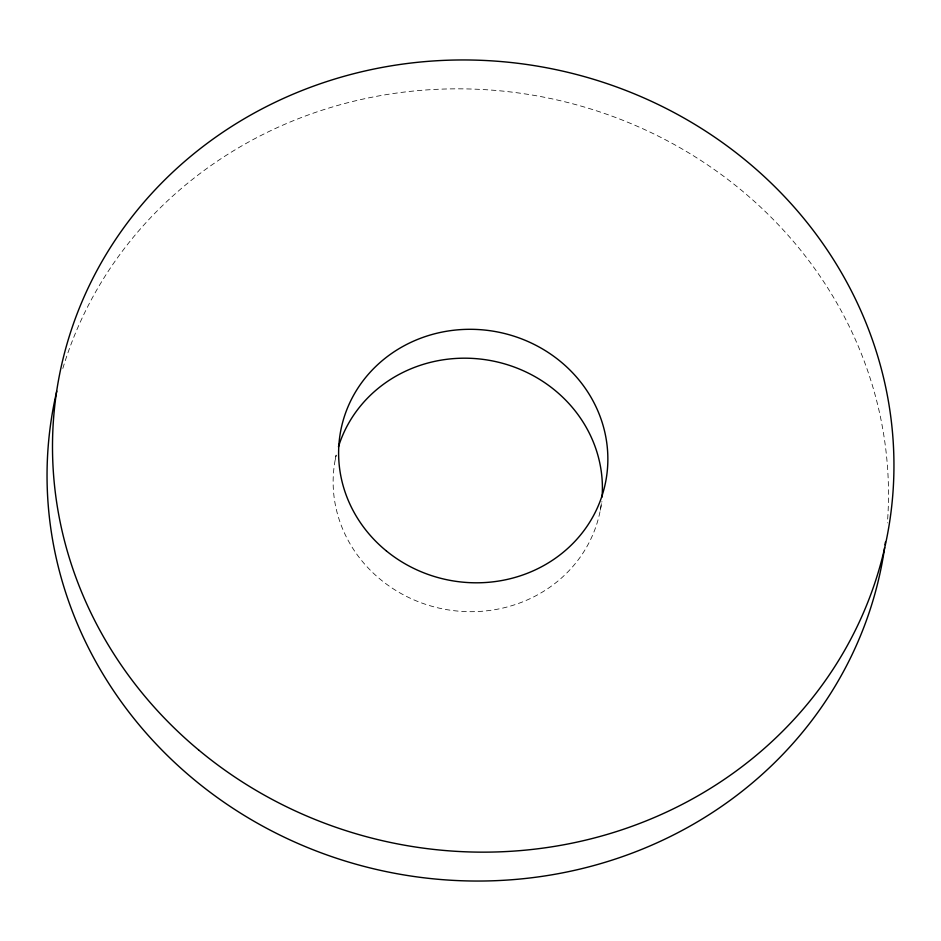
<?xml version="1.0" encoding="UTF-8"?>
<svg xmlns="http://www.w3.org/2000/svg" width="941" height="941" viewBox="0 0 941 941"><rect width="100%" height="100%" fill="white"/><g stroke="black" fill="none" stroke-linecap="round" stroke-linejoin="round"><path stroke-width="0.71" stroke-dasharray="4.71 3.53" d="M335.243 459.679L336.337 453.903M600.299 510.21L601.934 501.541M62.824 368.484A421.615 395.161 10.7 0 1 540.428 96.511A421.615 395.161 10.7 0 1 887.398 522.89M601.358 503.67A134.916 126.459 10.7 0 1 445.222 609.368A134.916 126.459 10.7 0 1 336.149 455.35"/><path stroke-width="1.41" d="M884.658 547.58A421.615 395.161 10.7 0 1 396.573 873.636A421.615 395.161 10.7 0 1 55.848 395.173M56.154 393.832A421.615 395.161 10.7 0 1 56.778 391.138M885.41 542.11A421.615 395.161 10.7 0 1 885.046 544.851M338.442 446.834A134.916 126.459 10.7 0 1 491.484 360.732A134.916 126.459 10.7 0 1 602.052 497.083M198.633 749.965A421.615 395.161 10.7 0 0 886.575 539.075A421.615 395.161 10.7 0 0 334.478 79.126A421.615 395.161 10.7 0 0 198.633 749.965M386.433 550.991A134.916 126.459 10.7 0 0 605.757 481.322A134.916 126.459 10.7 0 0 427.496 335.855A134.916 126.459 10.7 0 0 386.433 550.991"/></g></svg>
